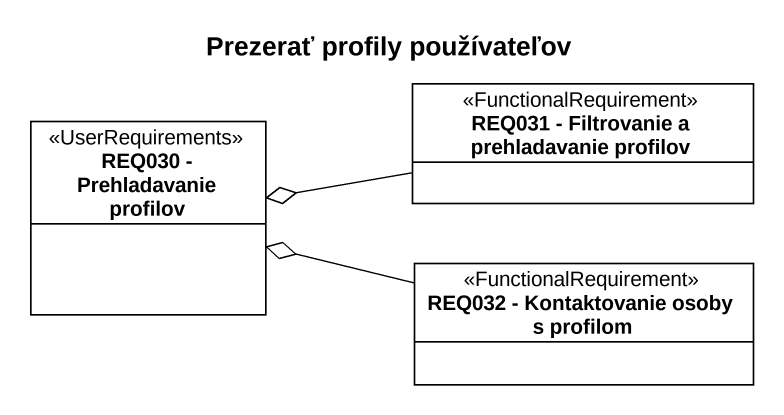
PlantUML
@startuml
title Prezerať profily používateľov
hide circle
hide empty members
class "REQ031 - Filtrovanie a prehladavanie profilov" as REQ031_Filtrovanie_a <<FunctionalRequirement>>
class "REQ030 - Prehladavanie profilov" as REQ030_Prehladavanie <<UserRequirements>>
class "REQ032 - Kontaktovanie osoby s profilom" as REQ032_Kontaktovanie_osoby <<FunctionalRequirement>>
REQ031_Filtrovanie_a -left-o REQ030_Prehladavanie
REQ032_Kontaktovanie_osoby -left-o REQ030_Prehladavanie
@enduml
